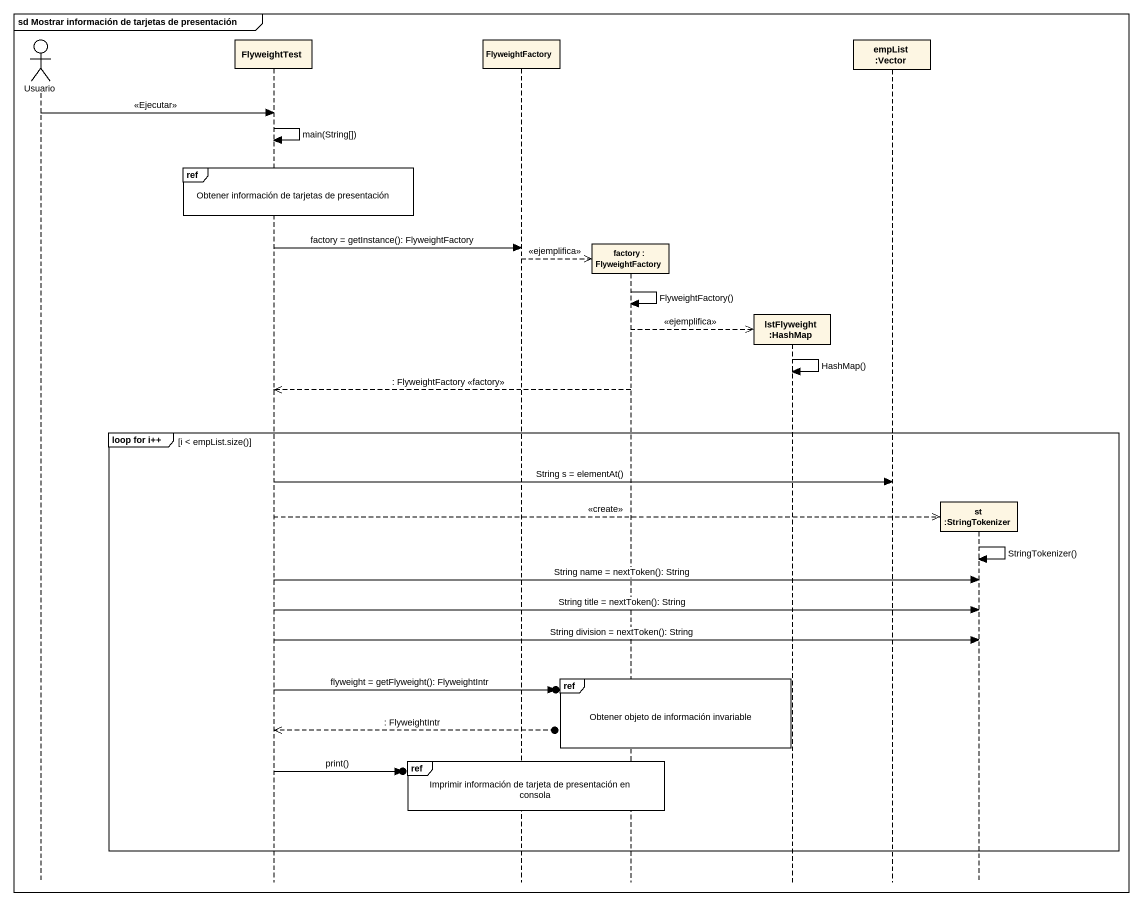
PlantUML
@startuml
mainframe sd Mostrar información de tarjetas de presentación
hide footbox
actor Usuario
participant FlyweightTest
participant FlyweightFactory
participant "factory : FlyweightFactory" as factory
participant "lstFlyweight :HashMap" as lstFlyweight_HashMap
participant "empList :Vector" as empList_Vector
participant "st :StringTokenizer" as st_StringTokenizer

Usuario -> FlyweightTest : <<Ejecutar>>
FlyweightTest -> FlyweightTest : main(String[])
ref over FlyweightTest : Obtener información de tarjetas de presentación
FlyweightTest -> FlyweightFactory : factory = getInstance(): FlyweightFactory
FlyweightFactory -->> factory ** : <<ejemplifica>>
factory -> factory : FlyweightFactory()
factory -->> lstFlyweight_HashMap ** : <<ejemplifica>>
lstFlyweight_HashMap -> lstFlyweight_HashMap : HashMap()
factory -->> FlyweightTest : : FlyweightFactory <<factory>>
group loop for i++ [i < empList.size()]
  FlyweightTest -> empList_Vector : String s = elementAt()
  FlyweightTest -->> st_StringTokenizer ** : <<create>>
  st_StringTokenizer -> st_StringTokenizer : StringTokenizer()
  FlyweightTest -> st_StringTokenizer : String name = nextToken(): String
  FlyweightTest -> st_StringTokenizer : String title = nextToken(): String
  FlyweightTest -> st_StringTokenizer : String division = nextToken(): String
  ref over factory : Obtener objeto de información invariable
  FlyweightTest ->o] : flyweight = getFlyweight(): FlyweightIntr
  FlyweightTest <<--o] : : FlyweightIntr
  ref over FlyweightFactory, factory : Imprimir información de tarjeta de presentación en consola
  FlyweightTest ->o] : print()
end
@enduml
